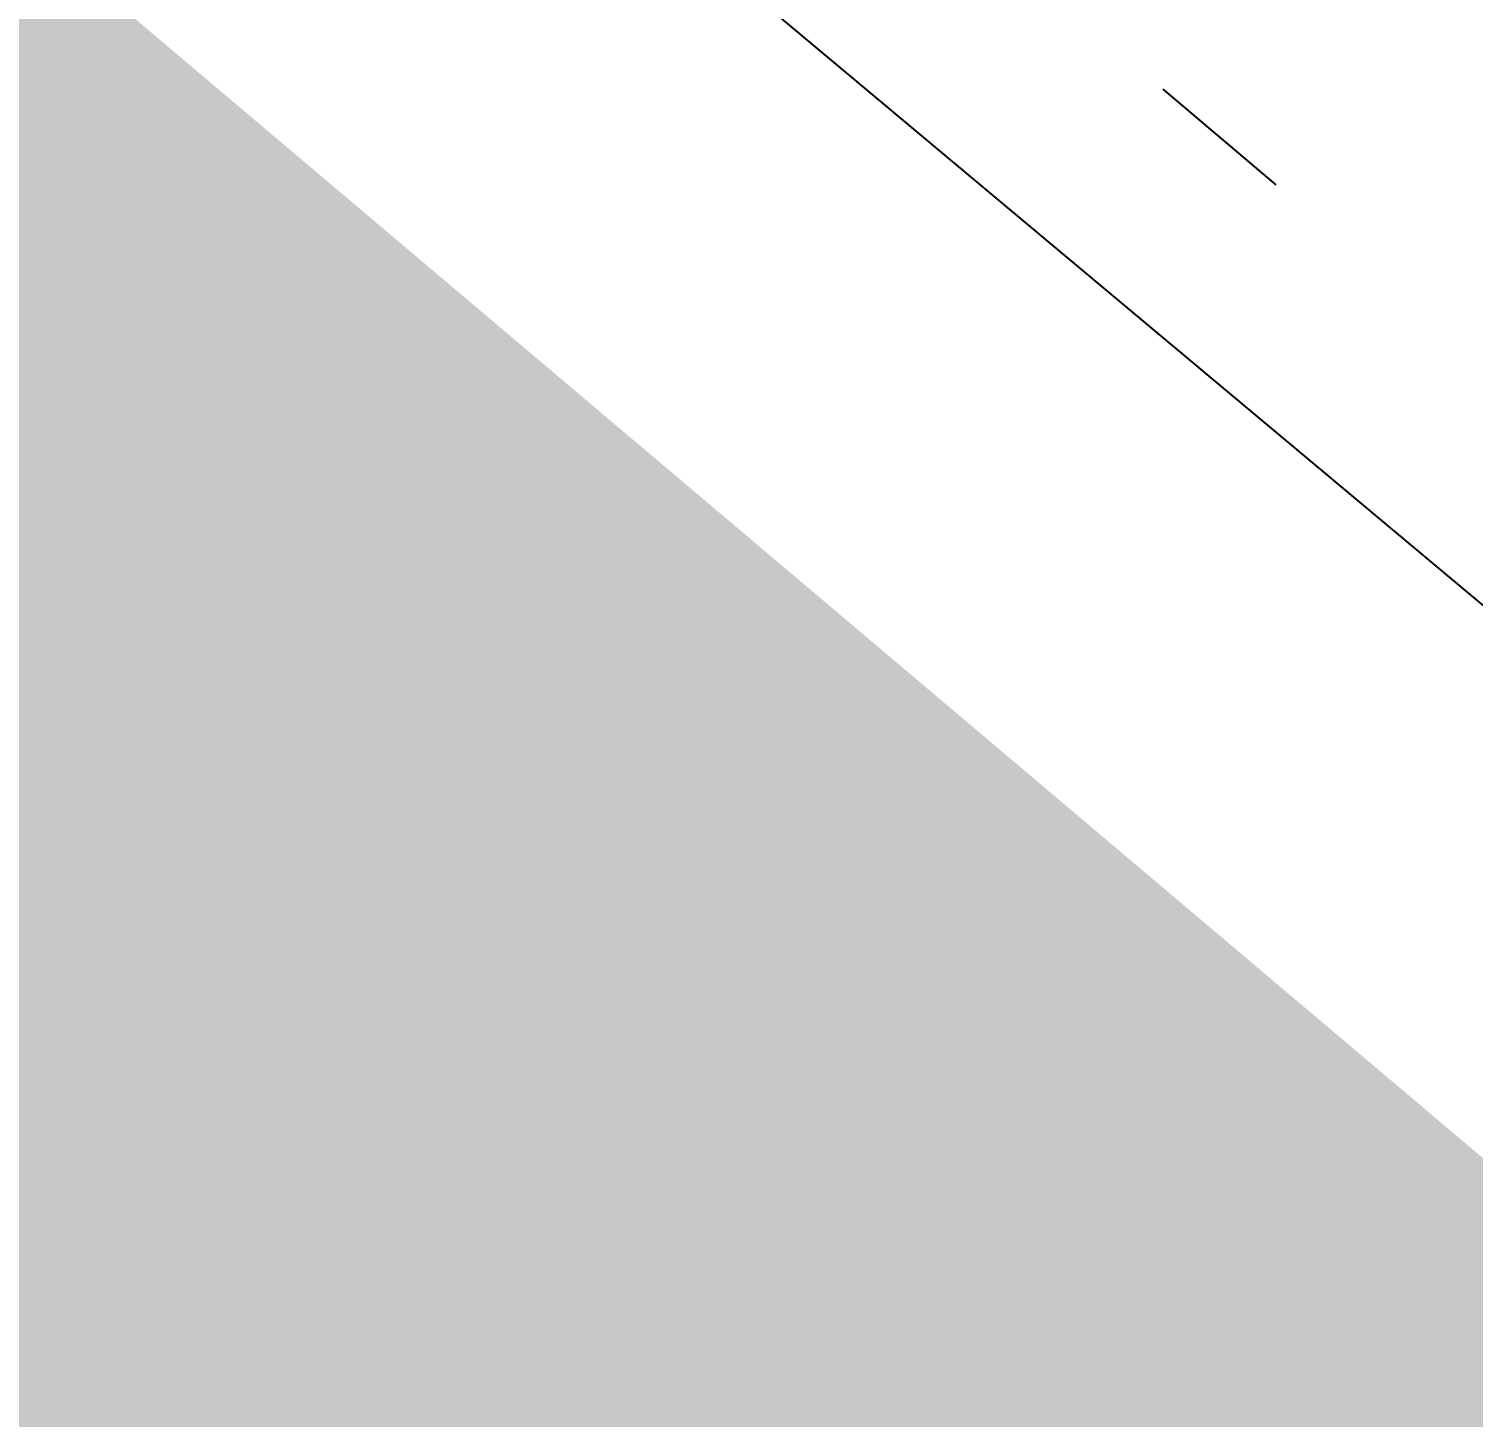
# Model space of a CAD drawing. Extents: x 383425 to 391668, y 6055101 to 6059545.
# Drawn here: x 387832.61 to 387842.38, y 6058050.78 to 6058060.17 of the extents above; entities that cross this region are included whole.
import ezdxf

# ---------------------------------------------------------------- set-up
doc = ezdxf.new("R2010")
doc.units = 0
doc.header["$LTSCALE"] = 5
doc.header["$PDMODE"] = 35
doc.header["$PDSIZE"] = 20
doc.linetypes.add('foc-TOPO', pattern=[1, 0.2, -0.8])
doc.layers.get('Defpoints').update_dxf_attribs({"color": 9})
for name, color, linetype in [('AS-ROADS', 254, 'Continuous'), ('P-PROPOSED', 10, 'Continuous'), ('T-LOW-AREA', 48, 'foc-TOPO')]:
    doc.layers.add(name, color=color, linetype=linetype)
doc.layers.add('F-AR-T', color=190, linetype='Continuous', lineweight=9)
doc.styles.add('80CG', font='ARIALN.TTF', dxfattribs={"height": 10})
doc.dimstyles.new('Compass 5 000', dxfattribs={"dimscale": 5, "dimtxt": 9, "dimasz": 2, "dimexe": 0.2, "dimexo": 0.0625, "dimgap": 0.5, "dimtad": 0, "dimtih": 1, "dimtoh": 1, "dimzin": 0, "dimdsep": 46, "dimtxsty": '80CG', "dimcen": 0.1, "dimse1": 1, "dimse2": 1, "dimclrd": 256, "dimclrt": 256, "dimaunit": 1, "dimadec": 4, "dimazin": 0, "dimtfac": 0.06, "dimtofl": 0, "dimtmove": 0, "dimatfit": 1, "dimfxl": 0.2, "dimtolj": 1, "dimtzin": 0, "dimlwd": -1, "dimarcsym": 0})

# ---------------------------------------------------------------- blocks, each defined once
blk = doc.blocks.new('*D51')
at = {"layer": 'Defpoints', "color": 0, "transparency": 16777216}
for p in [(387882.8296, 6058061.15), (387891.8846, 6058053.5676), (387873.2786, 6058049.744)]:
    blk.add_point(p, dxfattribs=at)
at = {"layer": 'F-AR-T', "transparency": 16777216}
for p, q in [((387898.3047, 6058061.2346), (387904.7248, 6058068.9016)), ((387875.9136, 6058034.4946), (387838.2381, 6057989.5017)), ((387838.2381, 6057989.5017), (387828.2381, 6057989.5017))]:
    blk.add_line(p, q, dxfattribs=at)
for points in [[(387897.0269, 6058062.3046), (387899.5825, 6058060.1646), (387891.8846, 6058053.5676)], [(387874.6358, 6058035.5646), (387877.1915, 6058033.4246), (387882.3337, 6058042.1616)]]:
    blk.add_solid(points, dxfattribs=at)
at = {"layer": 'F-AR-T', "transparency": 16777216, "insert": (387789.1522, 6057989.5017), "char_height": 10, "attachment_point": 5, "style": '80CG'}
blk.add_mtext('\\A1;CNRL\\P15.00 P/L R/W\\PPLA 140220', dxfattribs=at)
blk = doc.blocks.new('*D52')
at = {"layer": 'Defpoints', "color": 0, "transparency": 16777216}
for p in [(387802.1569, 6058109.3178), (387807.0472, 6058105.2216), (387774.0579, 6058075.772)]:
    blk.add_point(p, dxfattribs=at)
at = {"layer": 'F-AR-T', "transparency": 16777216}
for p, q in [((387813.4685, 6058112.8875), (387860.1641, 6058168.6348)), ((387860.1641, 6058168.6348), (387870.1641, 6058168.6348)), ((387772.5269, 6058064.0098), (387766.1056, 6058056.3438))]:
    blk.add_line(p, q, dxfattribs=at)
for points in [[(387812.1908, 6058113.9578), (387814.7461, 6058111.8173), (387807.0472, 6058105.2216)], [(387771.2492, 6058065.08), (387773.8046, 6058062.9396), (387778.9482, 6058071.6758)]]:
    blk.add_solid(points, dxfattribs=at)
at = {"layer": 'F-AR-T', "transparency": 16777216, "insert": (387909.9117, 6058168.6348), "char_height": 10, "attachment_point": 5, "style": '80CG'}
blk.add_mtext('\\A1;Weyerhaeuser\\P45.72 A/R \\PDLO 4508', dxfattribs=at)

msp = doc.modelspace()

# ---------------------------------------------------------------- linework, layer by layer
at = {"layer": 'AS-ROADS', "const_width": 9.9962, "flags": 128}
msp.add_lwpolyline([(387226.514, 6058561.975), (387336.271, 6058470.029), (387441.186, 6058381.829), (387531.022, 6058305.677), (387650.805, 6058207.225), (387766.996, 6058109.762), (387868.625, 6058023.864), (387984.101, 6057927.3), (388086.01, 6057841.48), (388132.923, 6057801.963), (388211.478, 6057737.191)], dxfattribs=at)
at = {"layer": 'P-PROPOSED'}
msp.add_lwpolyline([(387116.6156, 6058661.0468), (387339.7309, 6058481.5359), (387443.2807, 6058390.1792), (387535.7005, 6058311.8633), (387656.6507, 6058211.7769), (387873.9183, 6058029.9299), (388090.5476, 6057846.7337), (388105.1353, 6057836.7319), (388289.3974, 6057681.9105)], dxfattribs=at)
at = {"layer": 'T-LOW-AREA', "flags": 128}
msp.add_lwpolyline([(388110.353, 6057836.424), (388108.815, 6057837.355), (388106.712, 6057837.834), (388104.686, 6057838.502), (388101.946, 6057839.864), (388097.892, 6057842.424), (388091.173, 6057847.514), (387990.176, 6057933.098), (387874.564, 6058030.693), (387774.09, 6058115.901), (387657.288, 6058212.547), (387536.342, 6058312.63), (387445.807, 6058389.227), (387381.404, 6058448.187), (387377.097, 6058451.177), (387374.59, 6058454.221), (387372.417, 6058455.937)], dxfattribs=at)

# ---------------------------------------------------------------- dimensions: what is measured, and where the dimension line sits
at = {"layer": 'F-AR-T'}
for base, p1, p2, angle, text, picture, middle in [((387807.0472, 6058105.2216), (387774.0579, 6058075.772), (387802.1569, 6058109.3178), 50.04939, 'Weyerhaeuser\\P45.72 A/R \\PDLO 4508', '*D52', (387909.9117, 6058168.6348)), ((387891.8846, 6058053.5676), (387873.2786, 6058049.744), (387882.8296, 6058061.15), 50.05841, 'CNRL\\P15.00 P/L R/W\\PPLA 140220', '*D51', (387789.1522, 6057989.5017))]:
    dim = msp.add_linear_dim(base=base, p1=p1, p2=p2, angle=angle, text=text, dimstyle='Compass 5 000', dxfattribs=at)
    dim.commit()
    dim.dimension.update_dxf_attribs({"geometry": picture, "text_midpoint": middle, "dimtype": 161})

doc.saveas('drawing.dxf')
